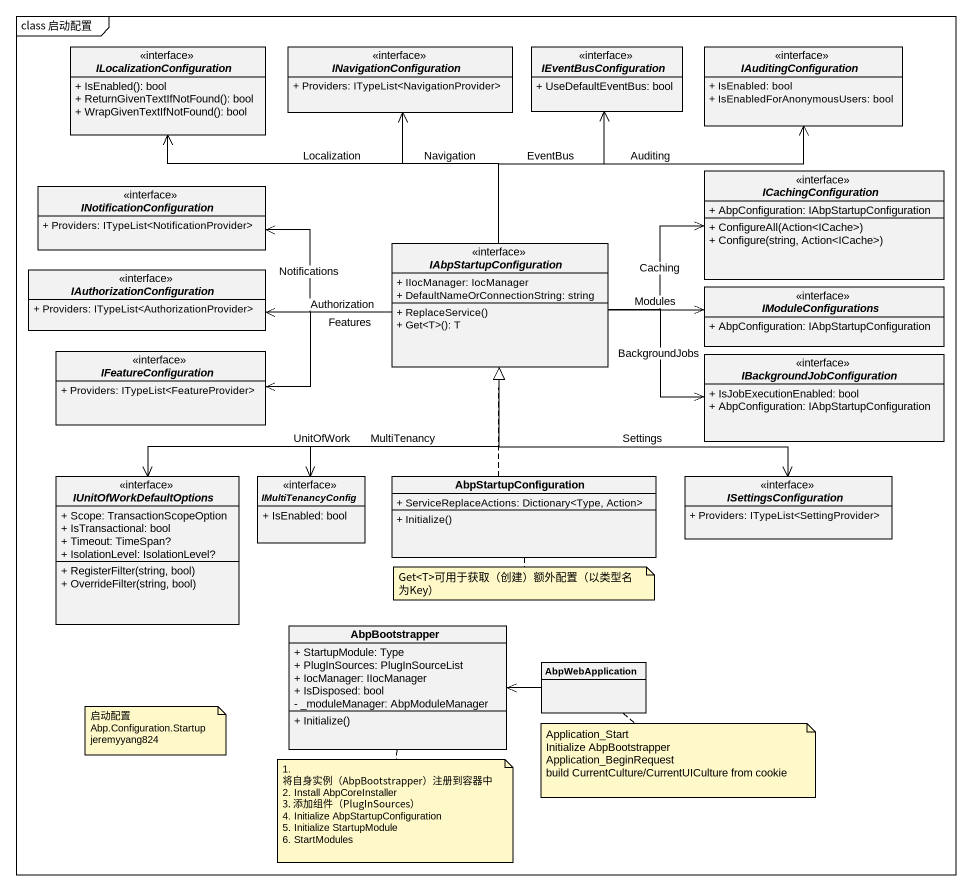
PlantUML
@startuml
mainframe class 启动配置
hide circle
hide empty members
skinparam classAttributeIconSize 0
interface ILocalizationConfiguration {
  + IsEnabled(): bool
  + ReturnGivenTextIfNotFound(): bool
  + WrapGivenTextIfNotFound(): bool
}
interface INavigationConfiguration {
  + Providers: ITypeList<NavigationProvider>
}
interface IEventBusConfiguration {
  + UseDefaultEventBus: bool
}
interface IAuditingConfiguration {
  + IsEnabled: bool
  + IsEnabledForAnonymousUsers: bool
}
interface INotificationConfiguration {
  + Providers: ITypeList<NotificationProvider>
}
interface ICachingConfiguration {
  + AbpConfiguration: IAbpStartupConfiguration
  + ConfigureAll(Action<ICache>)
  + Configure(string, Action<ICache>)
}
interface IAuthorizationConfiguration {
  + Providers: ITypeList<AuthorizationProvider>
}
interface IAbpStartupConfiguration {
  + IIocManager: IocManager
  + DefaultNameOrConnectionString: string
  + ReplaceService()
  + Get<T>(): T
}
interface IModuleConfigurations {
  + AbpConfiguration: IAbpStartupConfiguration
}
interface IFeatureConfiguration {
  + Providers: ITypeList<FeatureProvider>
}
interface IBackgroundJobConfiguration {
  + IsJobExecutionEnabled: bool
  + AbpConfiguration: IAbpStartupConfiguration
}
interface IUnitOfWorkDefaultOptions {
  + Scope: TransactionScopeOption
  + IsTransactional: bool
  + Timeout: TimeSpan?
  + IsolationLevel: IsolationLevel?
  + RegisterFilter(string, bool)
  + OverrideFilter(string, bool)
}
interface IMultiTenancyConfig {
  + IsEnabled: bool
}
class AbpStartupConfiguration {
  + ServiceReplaceActions: Dictionary<Type, Action>
  + Initialize()
}
interface ISettingsConfiguration {
  + Providers: ITypeList<SettingProvider>
}
class AbpBootstrapper {
  + StartupModule: Type
  + PlugInSources: PlugInSourceList
  + IocManager: IIocManager
  + IsDisposed: bool
  - _moduleManager: AbpModuleManager
  + Initialize()
}
class AbpWebApplication
IAbpStartupConfiguration -up-> ILocalizationConfiguration : Localization
IAbpStartupConfiguration -up-> INavigationConfiguration : Navigation
IAbpStartupConfiguration -up-> IEventBusConfiguration : EventBus
IAbpStartupConfiguration -up-> IAuditingConfiguration : Auditing
IAbpStartupConfiguration -left-> INotificationConfiguration : Notifications
IAbpStartupConfiguration -right-> ICachingConfiguration : Caching
IAbpStartupConfiguration -left-> IAuthorizationConfiguration : Authorization
IAbpStartupConfiguration -right-> IModuleConfigurations : Modules
IAbpStartupConfiguration -left-> IFeatureConfiguration : Features
IAbpStartupConfiguration -right-> IBackgroundJobConfiguration : BackgroundJobs
IAbpStartupConfiguration --> IUnitOfWorkDefaultOptions : UnitOfWork
IAbpStartupConfiguration --> IMultiTenancyConfig : MultiTenancy
IAbpStartupConfiguration --> ISettingsConfiguration : Settings
AbpStartupConfiguration .up.|> IAbpStartupConfiguration
AbpWebApplication -left-> AbpBootstrapper
note bottom of AbpStartupConfiguration : Get<T>可用于获取（创建）额外配置（以类型名为Key）
note as N2
  启动配置
  Abp.Configuration.Startup
  jeremyyang824
end note
note bottom of AbpWebApplication
  Application_Start
  Initialize AbpBootstrapper
  Application_BeginRequest
  build CurrentCulture/CurrentUICulture from cookie
end note
note bottom of AbpBootstrapper
  1. 将自身实例（AbpBootstrapper）注册到容器中
  2. Install AbpCoreInstaller
  3. 添加组件（PlugInSources）
  4. Initialize AbpStartupConfiguration
  5. Initialize StartupModule
  6. StartModules
end note
@enduml
